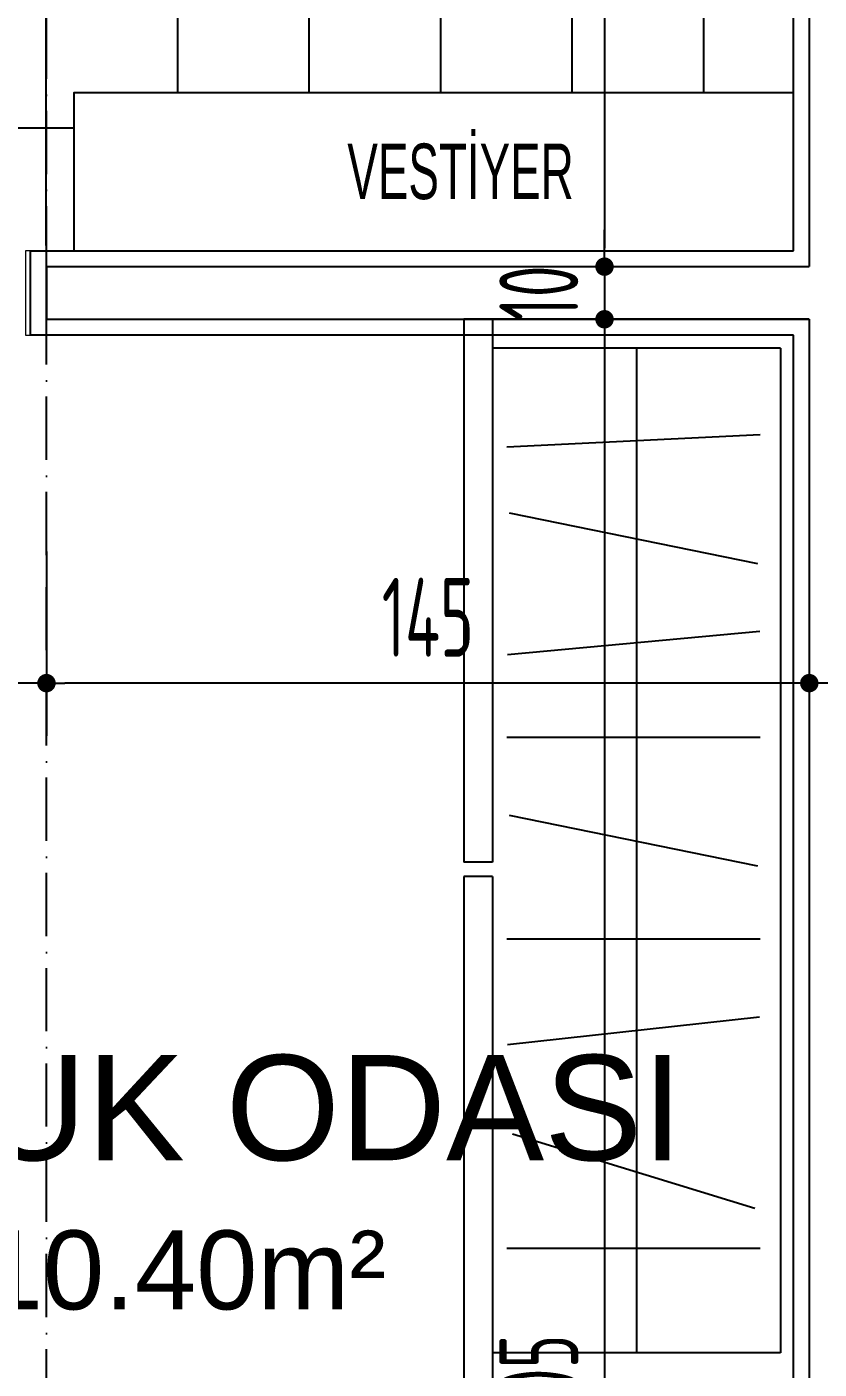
# Model space of a CAD drawing. Extents: x 41749 to 92598, y -24291 to 29432.
# Drawn here: x 56296.3 to 56446.9, y -22985.8 to -22730.8 of the extents above; entities that cross this region are included whole.
import ezdxf

# ---------------------------------------------------------------- set-up
doc = ezdxf.new("R2010")
doc.units = 0
doc.header["$MEASUREMENT"] = 0
doc.header["$PDMODE"] = 3
doc.linetypes.add('ACAD_ISO10W100', pattern=[18, 12, -3, 0, -3])
doc.layers.get('0').update_dxf_attribs({"linetype": 'CONTINUOUS'})
doc.layers.get('Defpoints').update_dxf_attribs({"linetype": 'CONTINUOUS'})
for name, color, linetype in [('AKS', 10, 'CONTINUOUS'), ('DUVAR', 6, 'CONTINUOUS'), ('İÇ ÖLÇÜ', 95, 'CONTINUOUS'), ('MAHAL', 21, 'CONTINUOUS'), ('SIVA', 7, 'CONTINUOUS'), ('tar', 12, 'CONTINUOUS'), ('TEFRIS', 12, 'CONTINUOUS'), ('YAZI', 7, 'CONTINUOUS')]:
    doc.layers.add(name, color=color, linetype=linetype)
doc.layers.add('KAPI-KASA', color=34, linetype='CONTINUOUS', lineweight=20)
doc.styles.add('mahal', font='arial.ttf', dxfattribs={"height": 70})
doc.styles.add('OLCU', font='isocpeur.ttf', dxfattribs={"width": 0.59})
doc.dimstyles.new('OLCU3', dxfattribs={"dimscale": 0.5, "dimtxt": 30, "dimasz": 7, "dimexe": 20, "dimexo": 0, "dimgap": 10, "dimtad": 1, "dimdec": 4, "dimrnd": 0.5, "dimdsep": 46, "dimtxsty": 'OLCU', "dimblk1": 'DOT', "dimblk2": 'DOT', "dimsah": 1, "dimcen": 0.09, "dimclrt": 4, "dimadec": 0, "dimazin": 0, "dimtfac": 1, "dimtdec": 4, "dimtix": 1, "dimtmove": 2, "dimatfit": 3, "dimfxl": 0, "dimtolj": 1, "dimtzin": 0, "dimarcsym": 0})

# ---------------------------------------------------------------- blocks, each defined once
blk = doc.blocks.new('A$C6AC850BE')
at = {"layer": 'TEFRIS'}
for p, q in [((-0.4781, 0.2762), (0.2383, 0.2762)), ((-0.4781, -0.1798), (-0.4781, 0.2762)), ((0.2383, 0.2382), (0.2383, 0.2762)), ((0.2573, 0.2762), (0.9237, 0.2762)), ((0.2573, 0.2382), (0.2573, 0.2762)), ((0.9237, -0.1798), (0.9237, 0.2762)), ((-0.4781, 0.2382), (0.2383, 0.2382)), ((-0.4401, -0.1418), (-0.4401, 0.2382)), ((0.2573, 0.2382), (0.9237, 0.2382)), ((0.8857, -0.1418), (0.8857, 0.2382)), ((-0.3255, -0.1148), (-0.3094, 0.2194)), ((-0.1554, -0.1117), (-0.2222, 0.2161)), ((-0.0662, -0.1143), (-0.0351, 0.2188)), ((0.0739, -0.115), (0.0739, 0.2196)), ((0.2436, -0.1117), (0.1765, 0.2161)), ((0.3398, -0.115), (0.3398, 0.2196)), ((0.443, -0.1141), (0.4792, 0.2186)), ((0.7482, -0.115), (0.7482, 0.2196)), ((0.6954, -0.1078), (0.5971, 0.212)), ((-0.4401, 0.0482), (0.8857, 0.0482)), ((-0.4401, -0.1418), (0.8857, -0.1418)), ((-0.4781, -0.1798), (0.9237, -0.1798))]:
    blk.add_line(p, q, dxfattribs=at)
blk = doc.blocks.new('DOT')
at = {"color": 0, "linetype": 'ByBlock'}
blk.add_line((-0.5, 0), (-1, 0), dxfattribs=at)
at = {"color": 0, "linetype": 'ByBlock', "const_width": 0.5}
blk.add_lwpolyline([(-0.25, 0, 1), (0.25, 0, 1)], format="xyb", close=True, dxfattribs=at)
blk = doc.blocks.new('*D261')
at = {"layer": 'Defpoints', "color": 0, "transparency": 16777216}
for p in [(56445.06, -22839.61), (56465.06, -22839.61), (56445.06, -22855.48)]:
    blk.add_point(p, dxfattribs=at)
at = {"layer": 'İÇ ÖLÇÜ', "color": 0, "lineweight": -2, "transparency": 16777216}
for p, q in [((56445.06, -22839.61), (56445.06, -22865.48)), ((56465.06, -22839.61), (56465.06, -22865.48)), ((56441.56, -22855.48), (56438.06, -22855.48)), ((56465.06, -22855.48), (56445.06, -22855.48)), ((56468.56, -22855.48), (56472.06, -22855.48))]:
    blk.add_line(p, q, dxfattribs=at)
at = {"layer": 'İÇ ÖLÇÜ', "color": 0, "lineweight": -2, "transparency": 16777216, "xscale": 3.5, "yscale": 3.5, "zscale": 3.5}
blk.add_blockref('DOT', (56445.06, -22855.48), dxfattribs=at)
at = {"layer": 'İÇ ÖLÇÜ', "color": 0, "lineweight": -2, "transparency": 16777216, "xscale": 3.5, "yscale": 3.5, "zscale": 3.5, "rotation": 180}
blk.add_blockref('DOT', (56465.06, -22855.48), dxfattribs=at)
at = {"layer": 'İÇ ÖLÇÜ', "color": 4, "transparency": 16777216, "insert": (56455.06, -22842.98), "char_height": 15, "attachment_point": 5, "style": 'OLCU'}
blk.add_mtext('\\A1;20', dxfattribs=at)
blk = doc.blocks.new('*D262')
at = {"layer": 'Defpoints', "color": 0, "transparency": 16777216}
for p in [(56300.07, -22781.34), (56445.06, -22839.61), (56300.07, -22855.48)]:
    blk.add_point(p, dxfattribs=at)
at = {"layer": 'İÇ ÖLÇÜ', "color": 0, "lineweight": -2, "transparency": 16777216}
for p, q in [((56300.07, -22830.48), (56300.07, -22865.48)), ((56445.06, -22839.61), (56445.06, -22865.48)), ((56441.56, -22855.48), (56303.57, -22855.48))]:
    blk.add_line(p, q, dxfattribs=at)
at = {"layer": 'İÇ ÖLÇÜ', "color": 0, "lineweight": -2, "transparency": 16777216, "xscale": 3.5, "yscale": 3.5, "zscale": 3.5, "rotation": 180}
blk.add_blockref('DOT', (56300.07, -22855.48), dxfattribs=at)
at = {"layer": 'İÇ ÖLÇÜ', "color": 0, "lineweight": -2, "transparency": 16777216, "xscale": 3.5, "yscale": 3.5, "zscale": 3.5}
blk.add_blockref('DOT', (56445.06, -22855.48), dxfattribs=at)
at = {"layer": 'İÇ ÖLÇÜ', "color": 4, "transparency": 16777216, "insert": (56372.56, -22842.98), "char_height": 15, "attachment_point": 5, "style": 'OLCU'}
blk.add_mtext('\\A1;145', dxfattribs=at)
blk = doc.blocks.new('*D263')
at = {"layer": 'Defpoints', "color": 0, "transparency": 16777216}
for p in [(56210.06, -22781.34), (56300.07, -22781.34), (56210.06, -22855.48)]:
    blk.add_point(p, dxfattribs=at)
at = {"layer": 'İÇ ÖLÇÜ', "color": 0, "lineweight": -2, "transparency": 16777216}
for p, q in [((56210.06, -22830.48), (56210.06, -22865.48)), ((56300.07, -22830.48), (56300.07, -22865.48)), ((56296.57, -22855.48), (56213.56, -22855.48))]:
    blk.add_line(p, q, dxfattribs=at)
at = {"layer": 'İÇ ÖLÇÜ', "color": 0, "lineweight": -2, "transparency": 16777216, "xscale": 3.5, "yscale": 3.5, "zscale": 3.5, "rotation": 180}
blk.add_blockref('DOT', (56210.06, -22855.48), dxfattribs=at)
at = {"layer": 'İÇ ÖLÇÜ', "color": 0, "lineweight": -2, "transparency": 16777216, "xscale": 3.5, "yscale": 3.5, "zscale": 3.5}
blk.add_blockref('DOT', (56300.07, -22855.48), dxfattribs=at)
at = {"layer": 'İÇ ÖLÇÜ', "color": 4, "transparency": 16777216, "insert": (56255.06, -22842.98), "char_height": 15, "attachment_point": 5, "style": 'OLCU'}
blk.add_mtext('\\A1;90', dxfattribs=at)
blk = doc.blocks.new('*D355')
at = {"layer": 'Defpoints', "color": 0, "transparency": 16777216}
for p in [(56445.06, -22641.34), (56404.41, -22776.34), (56406.14, -22776.34)]:
    blk.add_point(p, dxfattribs=at)
at = {"layer": 'İÇ ÖLÇÜ', "color": 0, "lineweight": -2, "transparency": 16777216}
for p, q in [((56431.14, -22641.34), (56396.14, -22641.34)), ((56406.14, -22644.84), (56406.14, -22772.84)), ((56404.41, -22776.34), (56416.14, -22776.34))]:
    blk.add_line(p, q, dxfattribs=at)
at = {"layer": 'İÇ ÖLÇÜ', "color": 0, "lineweight": -2, "transparency": 16777216, "xscale": 3.5, "yscale": 3.5, "zscale": 3.5}
for p, rotation in [((56406.14, -22641.34), 90), ((56406.14, -22776.34), 270)]:
    blk.add_blockref('DOT', p, dxfattribs=dict(at, rotation=rotation))
at = {"layer": 'İÇ ÖLÇÜ', "color": 4, "transparency": 16777216, "insert": (56393.64, -22708.84), "char_height": 15, "attachment_point": 5, "rotation": 90, "style": 'OLCU'}
blk.add_mtext('\\A1;135', dxfattribs=at)
blk = doc.blocks.new('*D356')
at = {"layer": 'Defpoints', "color": 0, "transparency": 16777216}
for p in [(56404.41, -22776.34), (56404.41, -22786.34), (56406.14, -22786.34)]:
    blk.add_point(p, dxfattribs=at)
at = {"layer": 'İÇ ÖLÇÜ', "color": 0, "lineweight": -2, "transparency": 16777216}
for p, q in [((56406.14, -22772.84), (56406.14, -22769.34)), ((56404.41, -22776.34), (56416.14, -22776.34)), ((56406.14, -22776.34), (56406.14, -22786.34)), ((56404.41, -22786.34), (56416.14, -22786.34)), ((56406.14, -22789.84), (56406.14, -22793.34))]:
    blk.add_line(p, q, dxfattribs=at)
at = {"layer": 'İÇ ÖLÇÜ', "color": 0, "lineweight": -2, "transparency": 16777216, "xscale": 3.5, "yscale": 3.5, "zscale": 3.5}
for p, rotation in [((56406.14, -22776.34), 270), ((56406.14, -22786.34), 90)]:
    blk.add_blockref('DOT', p, dxfattribs=dict(at, rotation=rotation))
at = {"layer": 'İÇ ÖLÇÜ', "color": 4, "transparency": 16777216, "insert": (56393.64, -22781.34), "char_height": 15, "attachment_point": 5, "rotation": 90, "style": 'OLCU'}
blk.add_mtext('\\A1;10', dxfattribs=at)
blk = doc.blocks.new('*D357')
at = {"layer": 'Defpoints', "color": 0, "transparency": 16777216}
for p in [(56404.41, -22786.34), (56406.14, -23191.34), (56432.28, -23191.34)]:
    blk.add_point(p, dxfattribs=at)
at = {"layer": 'İÇ ÖLÇÜ', "color": 0, "lineweight": -2, "transparency": 16777216}
for p, q in [((56404.41, -22786.34), (56416.14, -22786.34)), ((56406.14, -22789.84), (56406.14, -23187.84)), ((56431.14, -23191.34), (56396.14, -23191.34))]:
    blk.add_line(p, q, dxfattribs=at)
at = {"layer": 'İÇ ÖLÇÜ', "color": 0, "lineweight": -2, "transparency": 16777216, "xscale": 3.5, "yscale": 3.5, "zscale": 3.5}
for p, rotation in [((56406.14, -22786.34), 90), ((56406.14, -23191.34), 270)]:
    blk.add_blockref('DOT', p, dxfattribs=dict(at, rotation=rotation))
at = {"layer": 'İÇ ÖLÇÜ', "color": 4, "transparency": 16777216, "insert": (56393.64, -22988.84), "char_height": 15, "attachment_point": 5, "rotation": 90, "style": 'OLCU'}
blk.add_mtext('\\A1;405', dxfattribs=at)

msp = doc.modelspace()

# ---------------------------------------------------------------- hatches: boundary and pattern name
at = {"layer": 'tar'}
h = msp.add_hatch(dxfattribs=at)
h.set_pattern_fill('ANSI37', color=256, scale=200, angle=45, style=0)
h.paths.add_polyline_path([(56431.06272, -22645.33978), (56347.06272, -22645.33978), (56347.06272, -22647.33982, 0.414213562), (56349.06272, -22649.33982), (56358.06272, -22649.33982, -1), (56358.06272, -22651.33982), (56349.06272, -22651.33982, -0.414213562), (56345.06272, -22647.33982), (56345.06272, -22645.33978), (56339.05986, -22645.33978, 0.441024391), (56431.06272, -22728.83982)], flags=17)
h.paths.add_polyline_path([(56339.05986, -22645.33978), (56268.98476, -22645.33978), (56268.98476, -22772.33977), (56305.28033, -22772.33978), (56305.28033, -22743.33978), (56441.06272, -22743.33978), (56441.06272, -22645.33978), (56431.06272, -22645.33978), (56431.06272, -22728.83982, -0.441024391)])
h.paths.add_polyline_path([(56268.98476, -22645.33978), (56034.1489, -22645.33978), (56034.14889, -22772.33976), (56268.98476, -22772.33977)])
h.paths.add_polyline_path([(56382.38705, -22720.11228), (56382.38705, -22697.56728), (56404.88705, -22697.56728), (56404.88705, -22720.11228)], flags=24)
h.paths.add_polyline_path([(56416.215, -22708.5526), (56416.215, -22654.96362), (56432.41516, -22654.96362), (56432.41516, -22708.5526)], flags=25)
h.paths.add_polyline_path([(56225.89081, -22677.16869), (56249.32081, -22677.16869), (56249.32081, -22699.66869), (56225.89081, -22699.66869)], flags=24)
h.paths.add_polyline_path([(56048.79527, -22720.11228), (56048.79527, -22697.56728), (56071.29527, -22697.56728), (56071.29527, -22720.11228)], flags=24)
h.paths.add_polyline_path([(56238.70417, -22720.11228), (56238.70417, -22697.56728), (56261.20417, -22697.56728), (56261.20417, -22720.11228)], flags=24)
h.paths.add_polyline_path([(56142.40843, -22701.24845), (56245.68264, -22701.24845), (56245.68264, -22759.89897), (56142.40843, -22759.89897)], flags=24)

# ---------------------------------------------------------------- linework, layer by layer
at = {"layer": 'AKS', "linetype": 'ACAD_ISO10W100'}
msp.add_line((56300.06272, -23591.33978), (56300.06272, -21978.06351), dxfattribs=at)
at = {"layer": 'DUVAR'}
for p, q in [((56445.06272, -22641.33978), (56445.06272, -22776.33978)), ((56300.06272, -22776.33975), (56300.06272, -22786.33975)), ((56300.06272, -22776.33978), (56445.06272, -22776.33978)), ((56300.06272, -22786.33978), (56300.06272, -22776.33978)), ((56300.06272, -22786.33978), (56300.06272, -22776.33978)), ((56300.06272, -22786.33978), (56300.06272, -22776.33978)), ((56300.06272, -22776.33978), (56300.06272, -22786.33978)), ((56300.06272, -22776.33978), (56300.06272, -22786.33978)), ((56300.06272, -22786.33978), (56300.06272, -22776.33978)), ((56300.06272, -22786.33978), (56300.06272, -22776.33978)), ((56300.06612, -22776.33978), (56300.06612, -22786.33978)), ((56300.06272, -22786.33978), (56445.06272, -22786.33978)), ((56445.06272, -22786.33978), (56445.06272, -23191.33978))]:
    msp.add_line(p, q, dxfattribs=at)
at = {"layer": 'KAPI-KASA'}
msp.add_lwpolyline([(56296.06272, -22789.33978), (56300.06272, -22789.33978), (56300.06272, -22773.33978), (56296.06272, -22773.33978), (56296.06272, -22789.33978)], close=True, dxfattribs=at)
at = {"layer": 'SIVA'}
for p, q in [((56442.06272, -22773.33978), (56442.06272, -22644.33978)), ((56297.06272, -22773.33978), (56442.06272, -22773.33978)), ((56297.06272, -22789.33978), (56297.06272, -22773.33978)), ((56297.06272, -22776.32167), (56297.06272, -22773.33978)), ((56297.06272, -22773.33978), (56297.09879, -22773.33978)), ((56442.06272, -22789.33978), (56297.06272, -22789.33978)), ((56442.06272, -23188.33978), (56442.06272, -22789.33978))]:
    msp.add_line(p, q, dxfattribs=at)
at = {"layer": 'TEFRIS'}
msp.add_lwpolyline([(56442.06272, -22773.33978), (56442.06272, -22743.33978), (56305.28033, -22743.33978), (56305.28033, -22773.33978)], dxfattribs=at)

# ---------------------------------------------------------------- block references
at = {"layer": 'TEFRIS', "xscale": -144, "yscale": 144, "zscale": 144, "rotation": 89.99999999999409}
msp.add_blockref('A$C6AC850BE', (56419.17528, -22855.18668), dxfattribs=at)

# ---------------------------------------------------------------- texts
at = {"layer": 'MAHAL', "insert": (56323.26786, -22950.41891), "char_height": 20, "width": 318.296, "attachment_point": 5, "style": 'mahal'}
msp.add_mtext('{\\fArial|b0|i0|c186|p34;ÇOCU}K{\\fArial|b0|i0|c186|p34; ODASI\\P\\H0.75x; \\fArial|b0|i0|c162|p34;10.40\\fArial|b0|i0|c186|p34;m²}', dxfattribs=at)
at = {"layer": 'YAZI', "insert": (56378.77523, -22758.3109), "char_height": 10.56, "width": 183.750336, "attachment_point": 5, "rotation": 360, "style": 'OLCU'}
msp.add_mtext('{\\fArial|b0|i0|c162|p34;VESTİYER}', dxfattribs=at)

# ---------------------------------------------------------------- dimensions: what is measured, and where the dimension line sits
at = {"layer": 'İÇ ÖLÇÜ'}
for base, p1, p2, picture, middle in [((56406.13705, -22776.33978), (56445.06272, -22641.33978), (56404.4129, -22776.33978), '*D355', (56393.63705, -22708.83978)), ((56406.13705, -22786.33978), (56404.4129, -22776.33978), (56404.4129, -22786.33978), '*D356', (56393.63705, -22781.33978)), ((56406.13705, -23191.33978), (56404.4129, -22786.33978), (56432.28459, -23191.33978), '*D357', (56393.63705, -22988.83978))]:
    dim = msp.add_linear_dim(base=base, p1=p1, p2=p2, angle=90, dimstyle='OLCU3', dxfattribs=at)
    dim.commit()
    dim.dimension.update_dxf_attribs({"geometry": picture, "text_midpoint": middle})
for base, p1, p2, picture, middle in [((56210.06272, -22855.48103), (56300.06612, -22781.33978), (56210.06272, -22781.33979), '*D263', (56255.06442, -22842.98103)), ((56300.06612, -22855.48103), (56445.06272, -22839.61125), (56300.06612, -22781.33978), '*D262', (56372.56442, -22842.98103)), ((56445.06272, -22855.48103), (56465.06272, -22839.61125), (56445.06272, -22839.61125), '*D261', (56455.06272, -22842.98103))]:
    dim = msp.add_linear_dim(base=base, p1=p1, p2=p2, dimstyle='OLCU3', dxfattribs=at)
    dim.commit()
    dim.dimension.update_dxf_attribs({"geometry": picture, "text_midpoint": middle})

doc.saveas('drawing.dxf')
